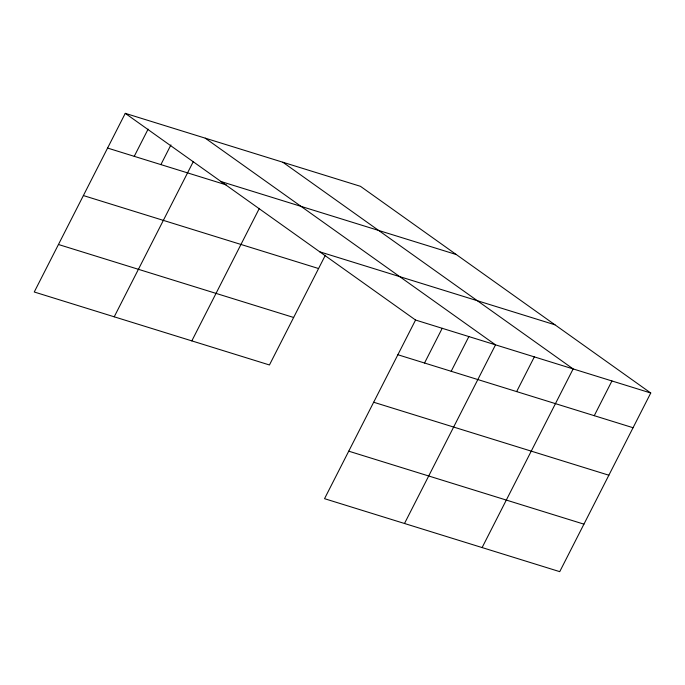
<?xml version="1.0" encoding="UTF-8"?>
<svg xmlns="http://www.w3.org/2000/svg" width="685" height="685" viewBox="0 0 685 685"><rect width="100%" height="100%" fill="white"/><g stroke="black" fill="none" stroke-linecap="round" stroke-linejoin="round"><path stroke-width="1.03" d="M650.75 393.002L415.555 320.032L324.536 498.68L559.731 571.65L650.75 393.002L360.464 186.32L125.269 113.35L34.25 291.998L269.445 364.968L325.349 255.24M134.243 156.334L148.106 129.131M160.898 164.606L170.933 144.903M114.215 316.804L193.29 161.617M191.826 340.89L259.358 208.36M424.529 363.016L442.21 328.303M451.184 371.287L468.865 336.575M404.501 523.486L495.52 344.846L205.235 138.165M516.644 391.597L534.334 356.885M482.112 547.572L573.139 368.924L282.854 162.242M594.255 415.684L611.945 380.963M221.067 181.559L456.261 254.529M107.588 148.063L226.358 184.916M319.767 251.823L554.953 324.801M83.382 195.559L318.576 268.537M58.448 244.494L293.642 317.472M397.874 354.744L633.06 427.723M373.667 402.241L608.862 475.219M348.733 451.175L583.928 524.153M125.269 113.35L415.555 320.032"/></g></svg>
